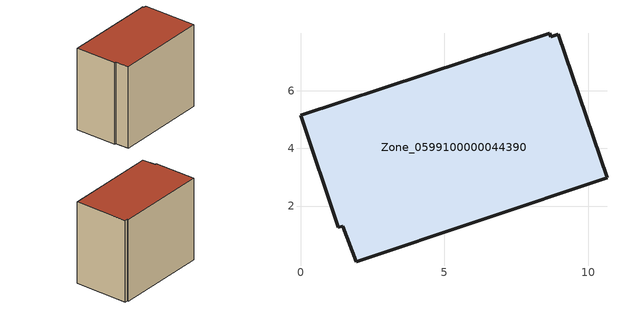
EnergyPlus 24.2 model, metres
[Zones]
Zone_0599100000044390
 floor ground (C_G): 1.94,0.07 1.47,1.3 1.31,1.27 0,5.15 8.66,8 8.7,7.88 8.96,7.97 10.65,2.98 z0.43
 wall outside (C_F): 1.47,1.3 1.94,0.07 10.65,2.98 8.96,7.97 8.7,7.88 8.66,8 0,5.15 1.31,1.27 1.47,1.3 z0.43:8.53
 roof outside (C_R): 8.96,7.97 8.7,7.88 8.66,8 0,5.15 1.31,1.27 1.47,1.3 1.94,0.07 10.65,2.98 z8.53
[BUILDING]
Pand.0599100000044390: North Axis=0; Terrain=City; Loads Convergence Tolerance Value=0.04; Temperature Convergence Tolerance Value=0.4; Solar Distribution=FullExterior; Maximum Number of Warmup Days=25; Minimum Number of Warmup Days=1
[Site:Location]
Rotterdam.The.Hague.AP_ZH_NLD Design_Conditions: Latitude=51.96; Longitude=4.45; Time Zone=1; Elevation=-4.5
[SITE:GROUNDTEMPERATURE:BUILDINGSURFACE]
18, 18, 18, 18, 18, 18, 18, 18, 18, 18, 18, 18
[MATERIAL] Thermal Absorptance=0.9; Solar Absorptance=0.7; Visible Absorptance=0.7
Name | Roughness | Thickness | Conductivity | Density | Specific Heat
G.TI.1965-1974 | MediumSmooth | 0.15 | 0.882353 | 540 | 1210
F.TI.1965-1974 | Rough | 0.3 | 0.697674 | 1920 | 840
R.TI.1965-1974 | MediumRough | 0.2 | 0.232558 | 1500 | 1000
[CONSTRUCTION]
C_G: G.TI.1965-1974
C_F: F.TI.1965-1974
C_R: R.TI.1965-1974
[ZONE]
Zone_0599100000044390: Type=1; Multiplier=1; Ceiling Height=Autocalculate; Volume=Autocalculate; Floor Area=autocalculate; Part of Total Floor Area=Yes
[ZONEINFILTRATION:DESIGNFLOWRATE]
Infil_Zone_0599100000044390: Zone or ZoneList or Space or SpaceList=Zone_0599100000044390; Schedule=AlwaysOn; Design Flow Rate Calculation Method=Flow/Area; Flow Rate per Floor Area=0.003; Constant Term Coefficient=1; Temperature Term Coefficient=0; Velocity Term Coefficient=0; Velocity Squared Term Coefficient=0
[HVACTEMPLATE:ZONE:IDEALLOADSAIRSYSTEM]
Zone_0599100000044390: Maximum Heating Supply Air Temperature=50; Minimum Cooling Supply Air Temperature=13; Maximum Heating Supply Air Humidity Ratio=0.0156; Minimum Cooling Supply Air Humidity Ratio=0.0077; Heating Limit=NoLimit; Cooling Limit=NoLimit; Dehumidification Control Type=ConstantSensibleHeatRatio; Cooling Sensible Heat Ratio=0.7; Dehumidification Setpoint=60; Humidification Control Type=None; Humidification Setpoint=30; Outdoor Air Method=None; Outdoor Air Flow Rate per Person=0.00944; Outdoor Air Flow Rate per Zone Floor Area=0; Outdoor Air Flow Rate per Zone=0; Demand Controlled Ventilation Type=None; Outdoor Air Economizer Type=NoEconomizer; Heat Recovery Type=None; Sensible Heat Recovery Effectiveness=0.7; Latent Heat Recovery Effectiveness=0.65
[ZONECONTROL:THERMOSTAT]
ThermostatControl_Zone_0599100000044390: Zone or ZoneList=Zone_0599100000044390; Control Type Schedule=DualSetpointControlType; Control 1=Thermostat_Zone_0599100000044390; Temperature Difference Between Cutout And Setpoint=0
[THERMOSTATSETPOINT:DUALSETPOINT]
Thermostat_Zone_0599100000044390: Heating Setpoint Temperature Schedule=HeatingSetpoint_Zone_0599100000044390; Cooling Setpoint Temperature Schedule=CoolingSetpoint_Zone_0599100000044390
[SCHEDULE:COMPACT]
HeatingSetpoint_Zone_0599100000044390: Through: 12/31, For: AllDays, Until: 24:00, 21
CoolingSetpoint_Zone_0599100000044390: Through: 12/31, For: AllDays, Until: 24:00, 24
DualSetpointControlType: Through: 12/31, For: AllDays, Until: 24:00, 4
AlwaysOn: Through: 12/31, For: AllDays, Until: 24:00, 1
